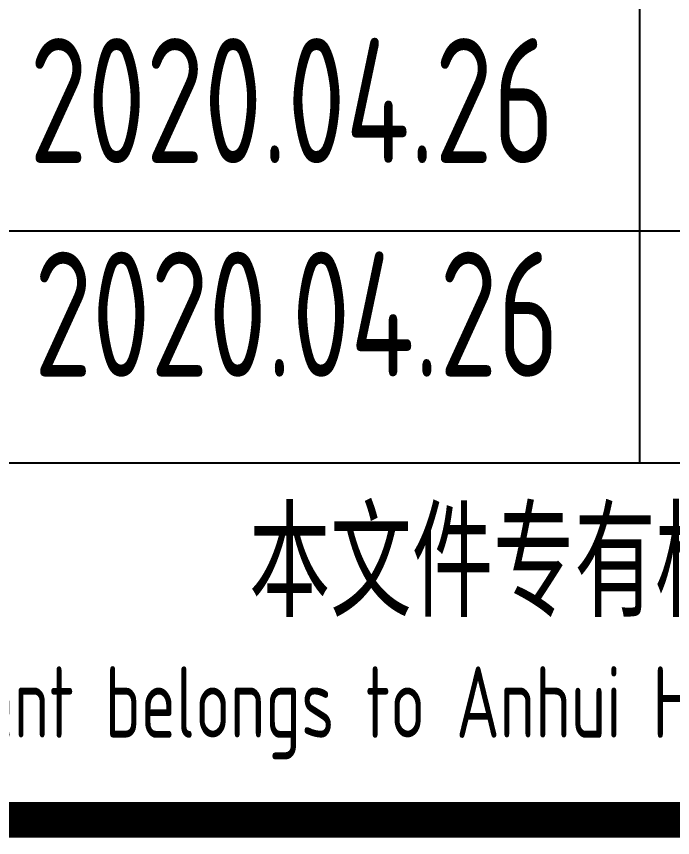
# Model space of a CAD drawing. Extents: x 6250600 to 6678662, y -692028 to -290561.
# Drawn here: x 6446645 to 6448485, y -465433 to -463132 of the extents above; entities that cross this region are included whole.
import ezdxf
from ezdxf.enums import TextEntityAlignment as Align

# ---------------------------------------------------------------- set-up
doc = ezdxf.new("R2010")
doc.units = 0
doc.header["$LTSCALE"] = 1000
doc.header["$MEASUREMENT"] = 0
doc.linetypes.add('2', pattern=[18.5, 12, -3, 0.5, -3])
doc.layers.get('0').update_dxf_attribs({"linetype": 'CONTINUOUS'})
doc.layers.add('PUB_TITLE', color=4, linetype='CONTINUOUS')
doc.styles.add('AHD', font='sceie.shx', dxfattribs={"width": 0.7, "bigfont": 'sceic.shx'})
doc.styles.add('sceie', font='sceie.shx', dxfattribs={"width": 0.7, "bigfont": 'sceic.shx'})

# ---------------------------------------------------------------- blocks, each defined once
blk = doc.blocks.new('qm')
at = {"style": 'sceie', "width": 0.8}
for p in [(-941169.6, -984626.3), (-941208.7, -985276.9), (-941182.6, -985940.5), (-941143.6, -986591.1), (-941130.5, -987189.7)]:
    blk.add_attdef('2020.04.26', text='', height=350, dxfattribs=at).set_placement(p, align=Align.MIDDLE)

msp = doc.modelspace()

# ---------------------------------------------------------------- linework, layer by layer
for p, q in [((6448392.3, -464382.7), (6448392.3, -461132.7)), ((6442892.3, -463732.7), (6460892.3, -463732.7)), ((6442892.3, -464382.7), (6460892.3, -464382.7)), ((6442892.3, -465382.7), (6460892.3, -465382.7))]:
    msp.add_line(p, q)
at = {"layer": 'PUB_TITLE', "color": 4, "const_width": 100}
msp.add_lwpolyline([(6404992.3, -465382.7), (6460892.3, -465382.7), (6460892.3, -425382.7), (6404992.3, -425382.7)], close=True, dxfattribs=at)

# ---------------------------------------------------------------- block references
at = {"color": 4, "linetype": '2'}
ref = msp.add_blockref('qm', (7388561.2, 523223.9), dxfattribs=at)
ref.add_attrib('2020.04.26', '2020.04.26', dxfattribs={"height": 350, "style": 'sceie', "width": 0.8}).set_placement((6447430.7, -463965.8), align=Align.MIDDLE)
ref.add_attrib('2020.04.26', '2020.04.26', dxfattribs={"height": 350, "style": 'sceie', "width": 0.8}).set_placement((6447417.7, -463367.3), align=Align.MIDDLE)

# ---------------------------------------------------------------- texts
at = {"style": 'AHD', "width": 0.8}
for s, height, p in [('本文件专有权属安徽华东化工医药工程有限责任公司所有,未经许可不得复制或转让给第三方', 300, (6451892.3, -464682.7)), ('本文件专有权属安徽华东化工医药工程有限责任公司所有,未经许可不得复制或转让给第三方', 300, (6451892.3, -464682.7)), ('The proprietary right of this document belongs to Anhui Huadong Chemical And Medical Engineering  Co.,Ltd.  and any replication or transfer to the 3rd. side is forbidden without its permission. ', 200, (6451892.3, -465082.7)), ('The proprietary right of this document belongs to Anhui Huadong Chemical And Medical Engineering  Co.,Ltd.  and any replication or transfer to the 3rd. side is forbidden without its permission. ', 200, (6451892.3, -465082.7))]:
    msp.add_text(s, height=height, dxfattribs=at).set_placement(p, align=Align.MIDDLE)

doc.saveas('drawing.dxf')
